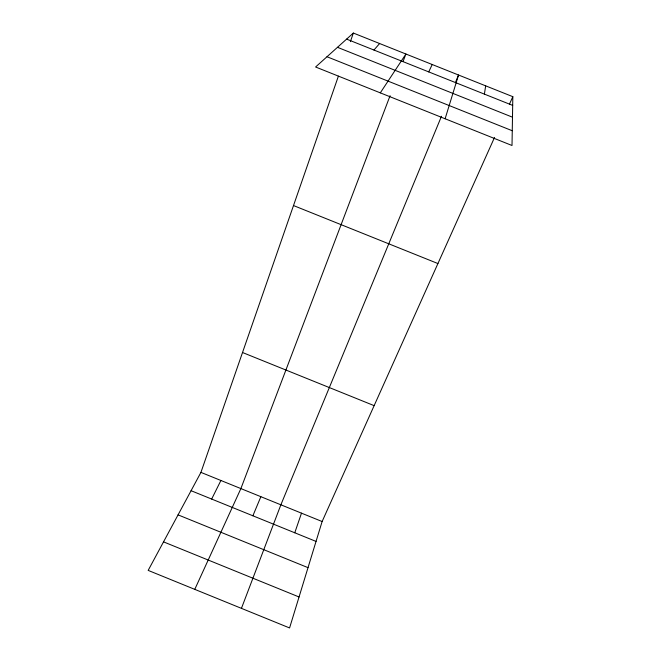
<?xml version="1.0" encoding="UTF-8"?>
<svg xmlns="http://www.w3.org/2000/svg" width="661" height="661" viewBox="0 0 661 661"><rect width="100%" height="100%" fill="white"/><g stroke="black" fill="none" stroke-linecap="round" stroke-linejoin="round"><path stroke-width="0.99" d="M512.829 96.68L512.011 145.494L315.594 67.001L353.354 33.05L512.829 96.68L509.507 104.074M484.397 94.118L485.67 85.839M445.117 118.765L458.536 75.015L455.437 82.501M494.527 137.438L322.122 521.529L289.576 627.95L148.171 570.393L200.936 472.384L338.399 76.147M294.765 532.783L301.49 513.159M350.371 41.66L353.354 33.05M390.081 95.696L240.885 488.586L194.78 589.364M403.036 61.589L405.912 54.02L380.306 92.862M241.439 608.36L280.875 504.797L441.49 116.245M252.882 515.787L260.872 496.692M428.725 71.9L432.211 64.514M211.66 499.063L220.906 480.481M373.952 50.038L379.621 43.527M346.604 39.123L512.68 105.405M337.482 47.319L512.482 117.187M327.005 56.739L512.258 130.738M293.509 205.554L437.921 263.549M242.521 352.511L374.134 405.647M200.936 472.384L322.122 521.529M191.07 490.702L316.041 541.417M178.065 514.869L308.018 567.65M163.531 541.871L299.053 596.974"/></g></svg>
